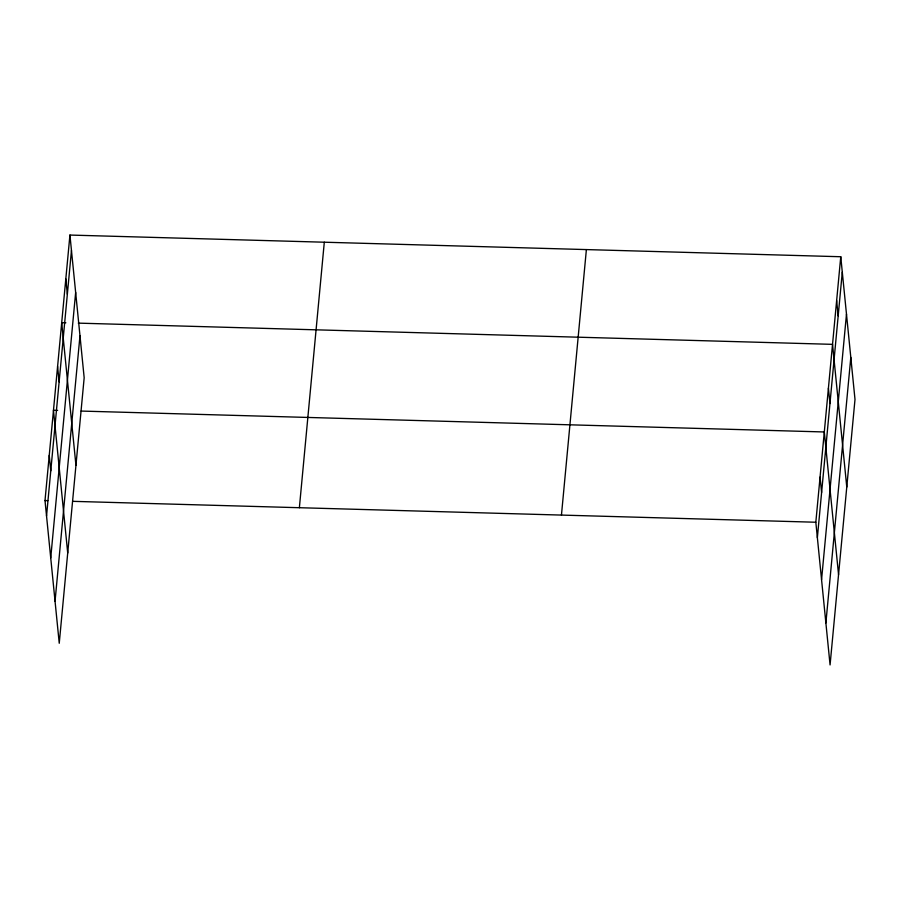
<?xml version="1.0" encoding="UTF-8"?>
<svg xmlns="http://www.w3.org/2000/svg" width="900" height="900" viewBox="0 0 900 900"><rect width="100%" height="100%" fill="white"/><g stroke="black" fill="none" stroke-linecap="round" stroke-linejoin="round"><path stroke-width="1.35" d="M69.93 235.058L84.172 377.764L59.242 643.264L45 500.558L69.93 235.058L840.758 256.736L855 399.442L830.07 664.942L815.827 522.236L840.758 256.736M46.541 515.947L71.46 250.436M50.726 557.966L75.656 292.455M55.046 601.256L79.976 335.745M299.374 507.713L324.304 242.201M561.454 515.081L586.384 249.581M817.369 537.626L842.288 272.115M821.565 579.645L846.484 314.134M825.885 622.935L850.804 357.424M65.846 322.785L61.695 322.673L75.949 465.379M78.289 323.134L832.534 344.351L846.776 487.058M57.623 410.4L53.471 410.287L67.714 552.994M81.124 411.064L824.31 431.966L838.553 574.673M45 500.558L47.767 500.636M72.653 501.334L815.827 522.236M836.64 300.544L838.181 315.923M828.416 388.159L829.957 403.549M820.069 477.101L821.599 492.491M65.812 278.865L67.354 294.244M57.589 366.48L59.119 381.87M49.241 455.423L50.771 470.812"/></g></svg>
